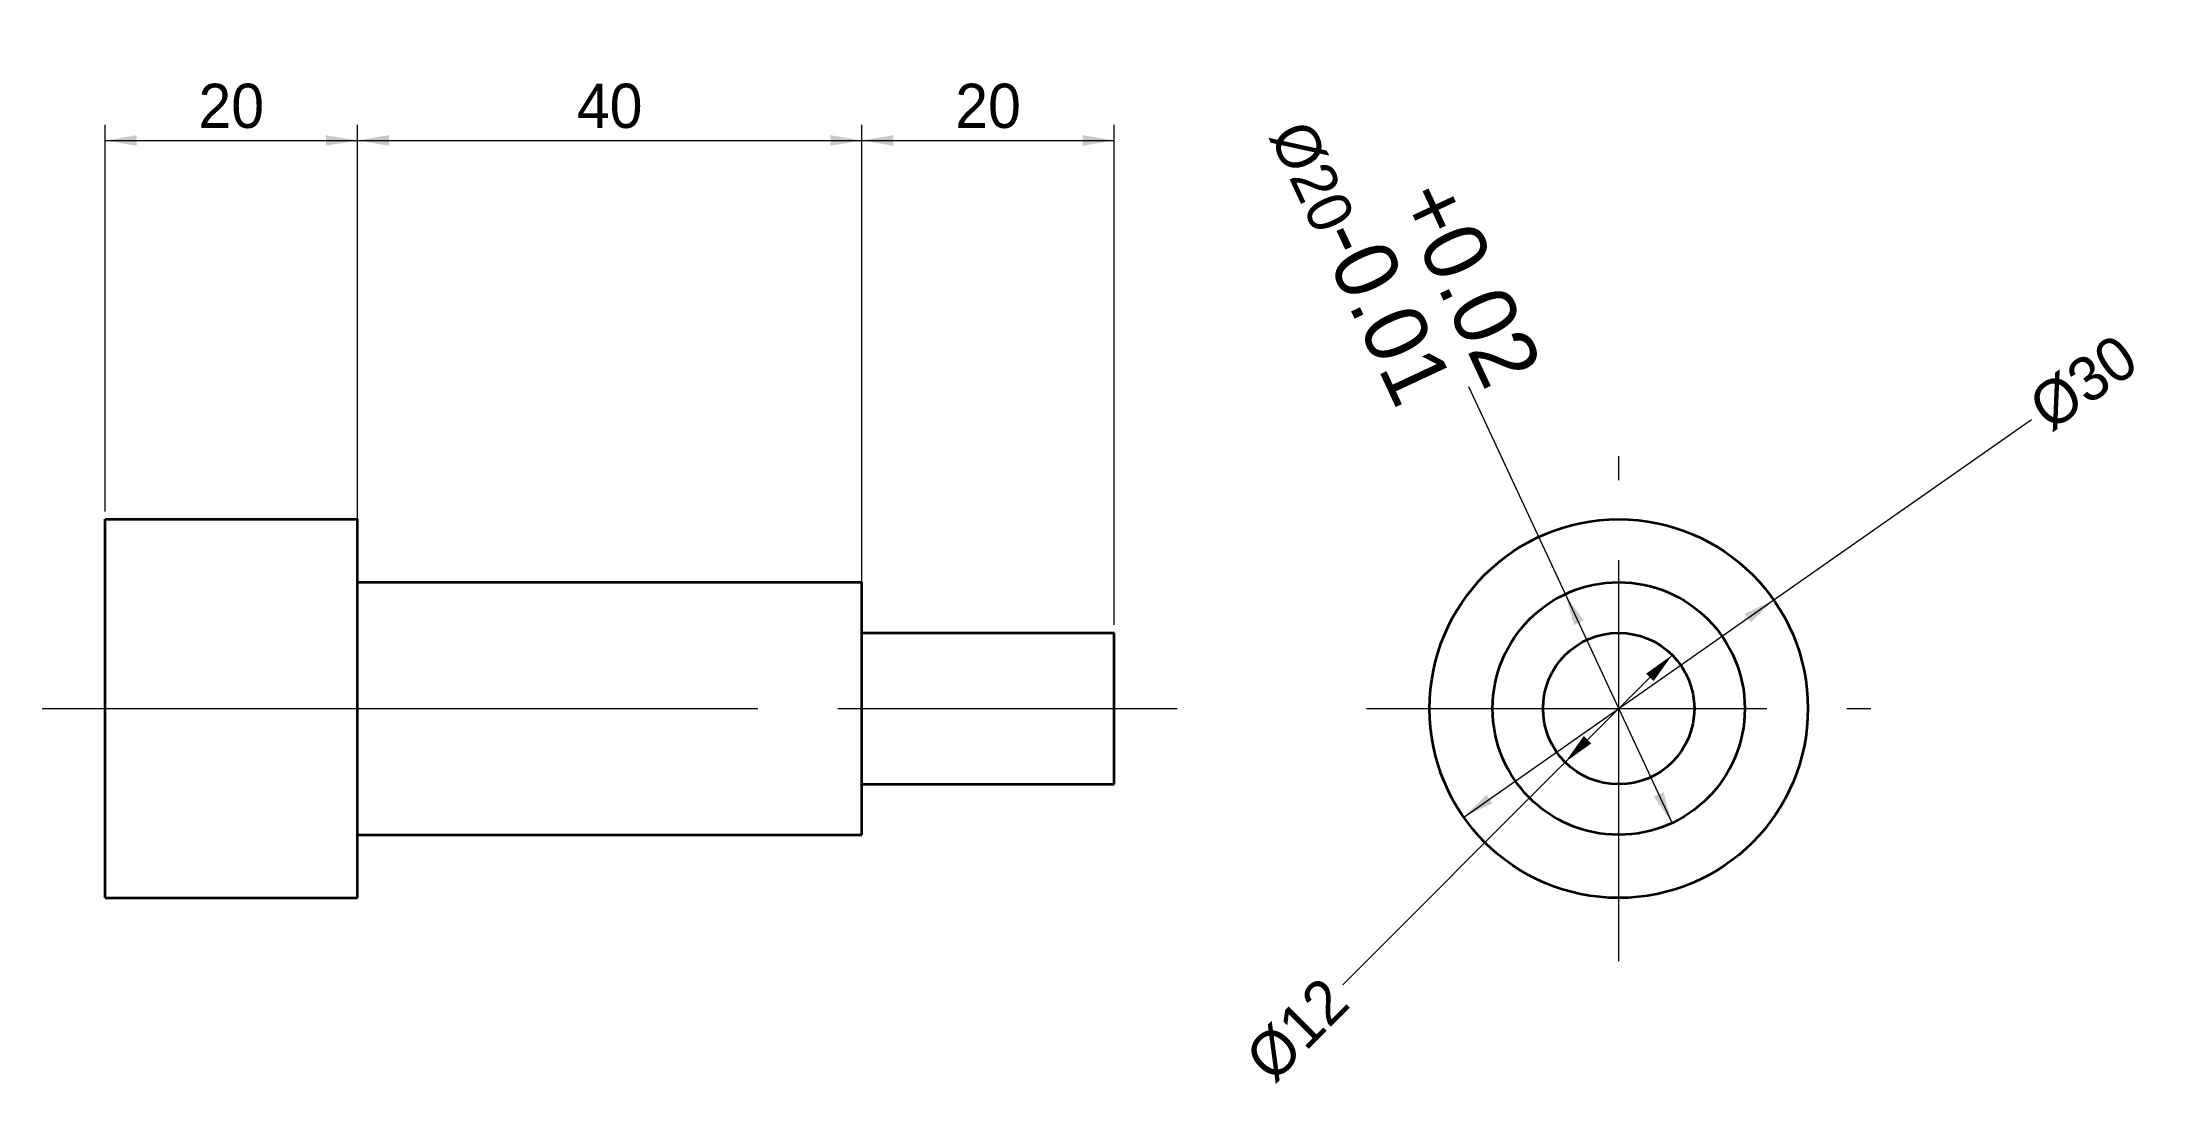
# Model space of a CAD drawing. Header units: millimetres. Extents: x -5 to 162, y -30 to 53.
import ezdxf

# ---------------------------------------------------------------- set-up
doc = ezdxf.new("R2010")
doc.units = ezdxf.units.MM
doc.linetypes.add('CENTER', pattern=[50.8, 31.75, -6.35, 6.35, -6.35])
for name, color, linetype, lineweight in [('I1_AXIS', 8, 'CENTER', 18), ('I1_BOUNDARY', 7, 'Continuous', 35), ('I1_DIAMETER', 7, 'Continuous', 18), ('I1_LENGTH', 7, 'Continuous', 18), ('I1_OUTLINE', 7, 'Continuous', 35)]:
    doc.layers.add(name, color=color, linetype=linetype, lineweight=lineweight)
doc.dimstyles.new('I1Shaft', dxfattribs={"dimtxt": 3.5, "dimasz": 2.5, "dimexe": 1.25, "dimexo": 0.625, "dimtad": 1, "dimdsep": 46, "dimtxsty": 'Standard', "dimcen": 2.5, "dimadec": 0, "dimazin": 0, "dimtfac": 1, "dimtdec": 4, "dimtmove": 0, "dimatfit": 3, "dimfxl": 1, "dimtolj": 1, "dimtzin": 0, "dimarcsym": 0})

# ---------------------------------------------------------------- blocks, each defined once
blk = doc.blocks.new('*D')
at = {"layer": 'I1_DIAMETER', "color": 0}
for p, q in [((115.77, 9.06), (108.12, 25.48)), ((132.29, 8.6), (152.72, 22.91)), ((107.71, -8.6), (132.29, 8.6)), ((124.23, -9.06), (115.77, 9.06)), ((124.24, 4.24), (115.76, -4.24)), ((115.76, -4.24), (98.12, -21.88))]:
    blk.add_line(p, q, dxfattribs=at)
for points in [[(115.77, 9.06), (116.45, 6.62), (117.21, 6.97)], [(132.29, 8.6), (130, 7.51), (130.48, 6.83)], [(124.24, 4.24), (122.18, 2.77), (122.77, 2.18)], [(115.76, -4.24), (117.82, -2.77), (117.23, -2.18)], [(124.23, -9.06), (123.55, -6.62), (122.79, -6.97)], [(107.71, -8.6), (110, -7.51), (109.52, -6.83)]]:
    blk.add_solid(points, dxfattribs=at)
at = {"layer": 'I1_LENGTH', "color": 0}
for p, q in [((0, 15.62), (0, 46.25)), ((20, 15.62), (20, 46.25)), ((20, 10.62), (20, 46.25)), ((60, 10.62), (60, 46.25)), ((60, 6.63), (60, 46.25)), ((80, 6.63), (80, 46.25)), ((0, 45), (20, 45)), ((20, 45), (60, 45)), ((60, 45), (80, 45))]:
    blk.add_line(p, q, dxfattribs=at)
for points in [[(0, 45), (2.5, 44.58), (2.5, 45.42)], [(20, 45), (17.5, 45.42), (17.5, 44.58)], [(20, 45), (22.5, 44.58), (22.5, 45.42)], [(60, 45), (57.5, 45.42), (57.5, 44.58)], [(60, 45), (62.5, 44.58), (62.5, 45.42)], [(80, 45), (77.5, 45.42), (77.5, 44.58)]]:
    blk.add_solid(points, dxfattribs=at)
at = {"layer": 'I1_DIAMETER', "color": 0, "char_height": 3.5, "attachment_point": 5}
for s, insert, rotation in [('%%c20{\\H1.4286x;\\S+0.02^ -0.01;}', (103.1, 36.25), 295), ('%%c30', (156.86, 25.81), 35), ('%%c12', (94.54, -25.46), 45)]:
    blk.add_mtext(s, dxfattribs=dict(at, insert=insert, rotation=rotation))
at = {"layer": 'I1_LENGTH', "color": 0, "char_height": 3.5, "attachment_point": 5}
for s, insert in [('20', (10, 47.72)), ('40', (40, 47.72)), ('20', (70, 47.72))]:
    blk.add_mtext(s, dxfattribs=dict(at, insert=insert))

msp = doc.modelspace()

# ---------------------------------------------------------------- linework, layer by layer
at = {"layer": 'I1_AXIS'}
for p, q in [((120, -20), (120, 20)), ((-5, 0), (20, 0)), ((20, 0), (60, 0)), ((60, 0), (85, 0)), ((100, 0), (140, 0))]:
    msp.add_line(p, q, dxfattribs=at)
at = {"layer": 'I1_BOUNDARY'}
for p, q in [((0, -15), (0, 15)), ((20, -15), (20, 15)), ((60, -10), (60, 10)), ((80, -6), (80, 6))]:
    msp.add_line(p, q, dxfattribs=at)
for radius in [15, 10, 6]:
    msp.add_circle((120, 0), radius, dxfattribs=at)
at = {"layer": 'I1_OUTLINE'}
for p, q in [((0, 15), (20, 15)), ((20, 10), (60, 10)), ((60, 6), (80, 6)), ((60, -6), (80, -6)), ((20, -10), (60, -10)), ((0, -15), (20, -15))]:
    msp.add_line(p, q, dxfattribs=at)

# ---------------------------------------------------------------- dimensions: what is measured, and where the dimension line sits
at = {"layer": 'I1_DIAMETER'}
for p1, p2, override, middle in [((107.713, -8.604), (132.287, 8.604), {"dimtol": 0}, (156.862, 25.811)), ((124.226, -9.063), (115.774, 9.063), {"dimtol": 1, "dimtp": 0.02, "dimtm": 0.01, "dimtdec": 2}, (103.095, 36.252)), ((124.243, 4.243), (115.757, -4.243), {"dimtol": 0}, (94.544, -25.456))]:
    dim = msp.add_diameter_dim_2p(p1=p1, p2=p2, dimstyle='I1Shaft', override=override, dxfattribs=at)
    dim.commit()
    dim.dimension.update_dxf_attribs({"geometry": '*D', "text_midpoint": middle, "dimtype": 163})
at = {"layer": 'I1_LENGTH'}
for base, p1, p2, middle in [((10, 45), (0, 15), (20, 15), (10, 47.725)), ((40, 45), (20, 10), (60, 10), (40, 47.725)), ((70, 45), (60, 6), (80, 6), (70, 47.725))]:
    dim = msp.add_linear_dim(base=base, p1=p1, p2=p2, dimstyle='I1Shaft', override={"dimtol": 0}, dxfattribs=at)
    dim.commit()
    dim.dimension.update_dxf_attribs({"geometry": '*D', "text_midpoint": middle})

doc.saveas('drawing.dxf')
